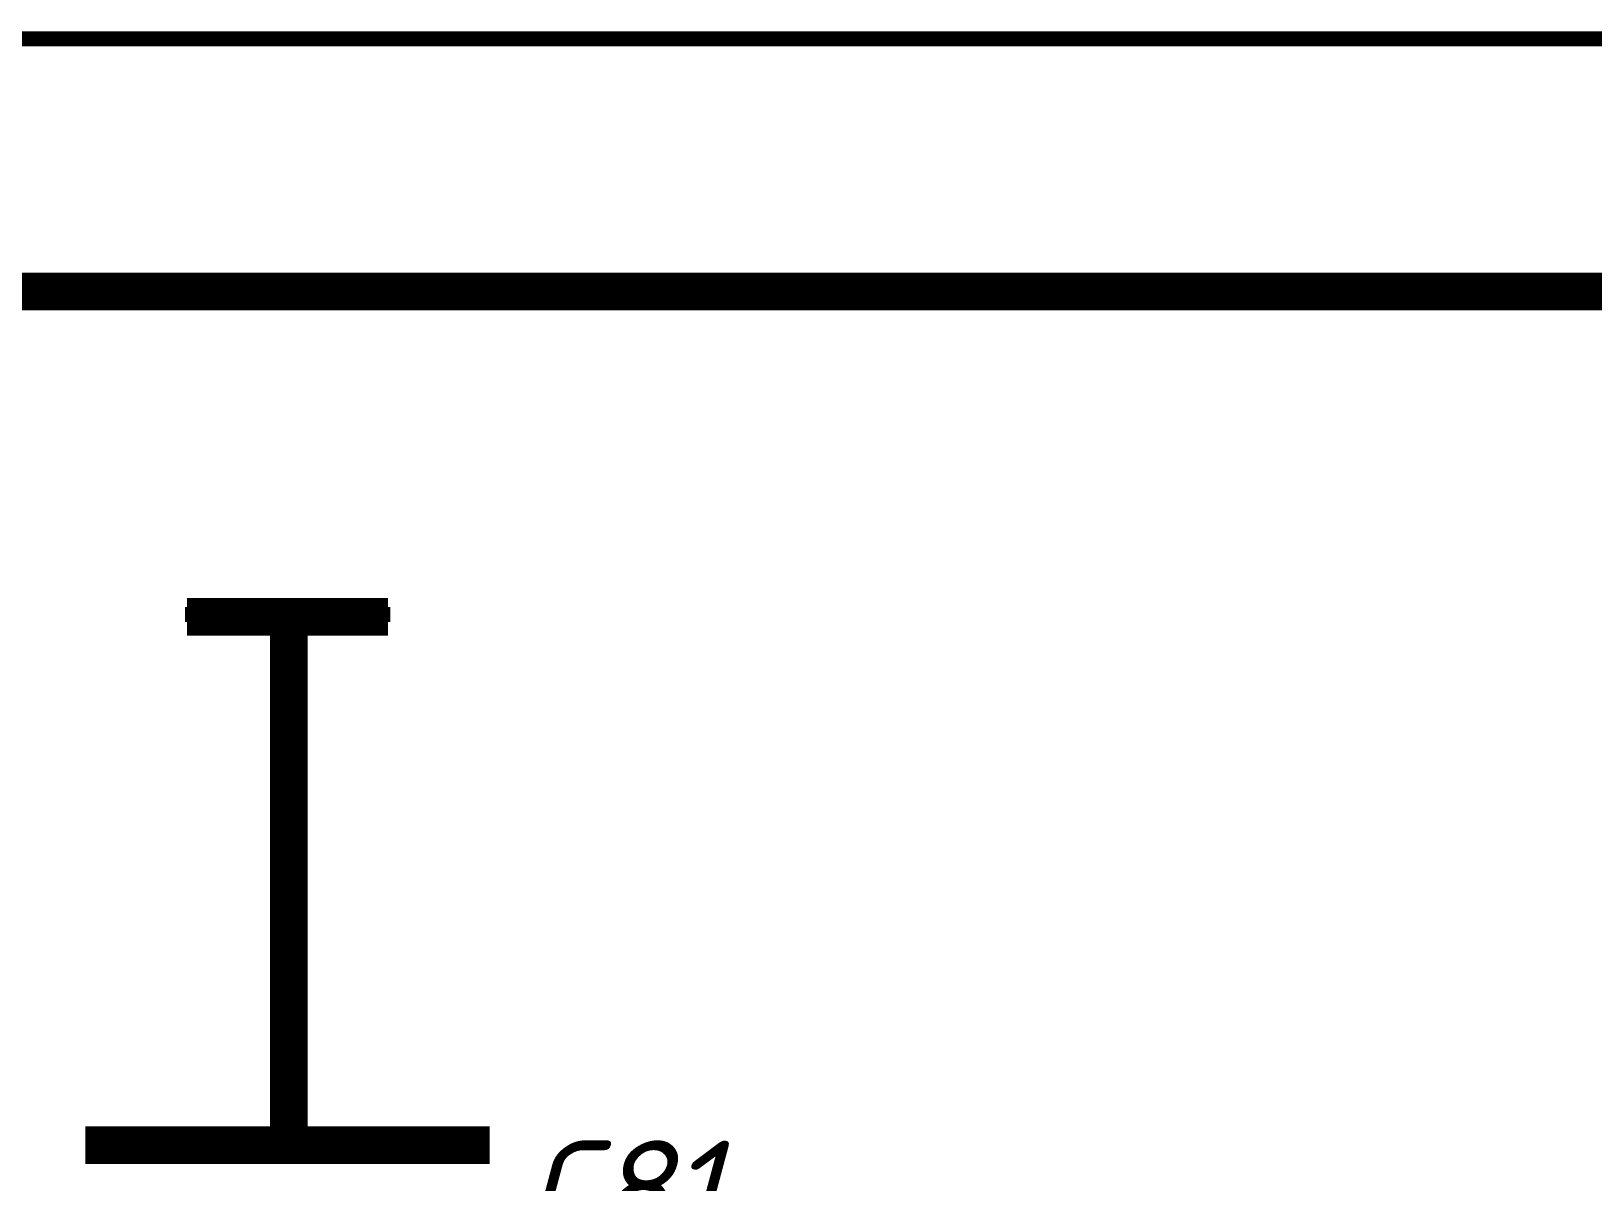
# Model space of a CAD drawing. Header units: inches. Extents: x 0 to 841, y 0 to 594.
# Drawn here: x 784.9 to 815.95, y 571.26 to 594.15 of the extents above; entities that cross this region are included whole.
import ezdxf

# ---------------------------------------------------------------- set-up
doc = ezdxf.new("R2010")
doc.units = ezdxf.units.IN
doc.layers.add('Sheet', color=255, linetype='Continuous')
doc.styles.get("Standard").update_dxf_attribs({"font": 'isocpeui.ttf'})

msp = doc.modelspace()

# ---------------------------------------------------------------- linework, layer by layer
at = {"layer": 'Sheet'}
for points in [[(0.045, 594, 0.3, 0.3, 0), (841, 594, 0.3, 0.3, 0), (841, 0, 0.3, 0.3, 0), (0.045, 0, 0.3, 0.3, 0), (0.045, 594, 0.3, 0.3, 0)], [(0.045, 594, 0.3, 0.3, 0), (841, 594, 0.3, 0.3, 0), (841, 0, 0.3, 0.3, 0), (0.045, 0, 0.3, 0.3, 0), (0.045, 594, 0.3, 0.3, 0)], [(0.045, 594, 0.0991, 0.0991, 0), (0.045, 0, 0.0991, 0.0991, 0), (841, 0, 0.0991, 0.0991, 0), (841, 594, 0.0991, 0.0991, 0), (0.045, 594, 0.0991, 0.0991, 0), (0.045, 594, 0.0991, 0.0991, 0)], [(0.045, 594, 0.0991, 0.0991, 0), (0.045, 0, 0.0991, 0.0991, 0), (841, 0, 0.0991, 0.0991, 0), (841, 594, 0.0991, 0.0991, 0), (0.045, 594, 0.0991, 0.0991, 0), (0.045, 594, 0.0991, 0.0991, 0)], [(20.032, 588.969, 0.749, 0.749, 0), (836.014, 588.969, 0.749, 0.749, 0), (836.014, 4.986, 0.749, 0.749, 0), (20.032, 4.986, 0.749, 0.749, 0), (20.032, 588.969, 0.749, 0.749, 0)]]:
    msp.add_lwpolyline(points, format="xyseb", close=True, dxfattribs=at)
for points in [[(791.997, 582.501, 0.749, 0.749, 0), (788, 582.501, 0.749, 0.749, 0)], [(790.021, 577.47, 0.749, 0.749, 0), (790.021, 582.501, 0.749, 0.749, 0)], [(787.955, 582.546, 0.3, 0.3, 0), (792.042, 582.546, 0.3, 0.3, 0)], [(790.021, 577.47, 0.3, 0.3, 0), (790.021, 582.546, 0.3, 0.3, 0)], [(790.021, 577.47, 0.749, 0.749, 0), (790.021, 571.99, 0.749, 0.749, 0)], [(790.021, 572.484, 0.3, 0.3, 0), (790.021, 577.47, 0.3, 0.3, 0)], [(794.018, 571.99, 0.749, 0.749, 0), (785.978, 571.99, 0.749, 0.749, 0)]]:
    msp.add_lwpolyline(points, format="xyseb", dxfattribs=at)

# ---------------------------------------------------------------- texts
msp.add_text('C81', height=1.9764, dxfattribs=at).set_placement((794.647, 570.103))

doc.saveas('drawing.dxf')
